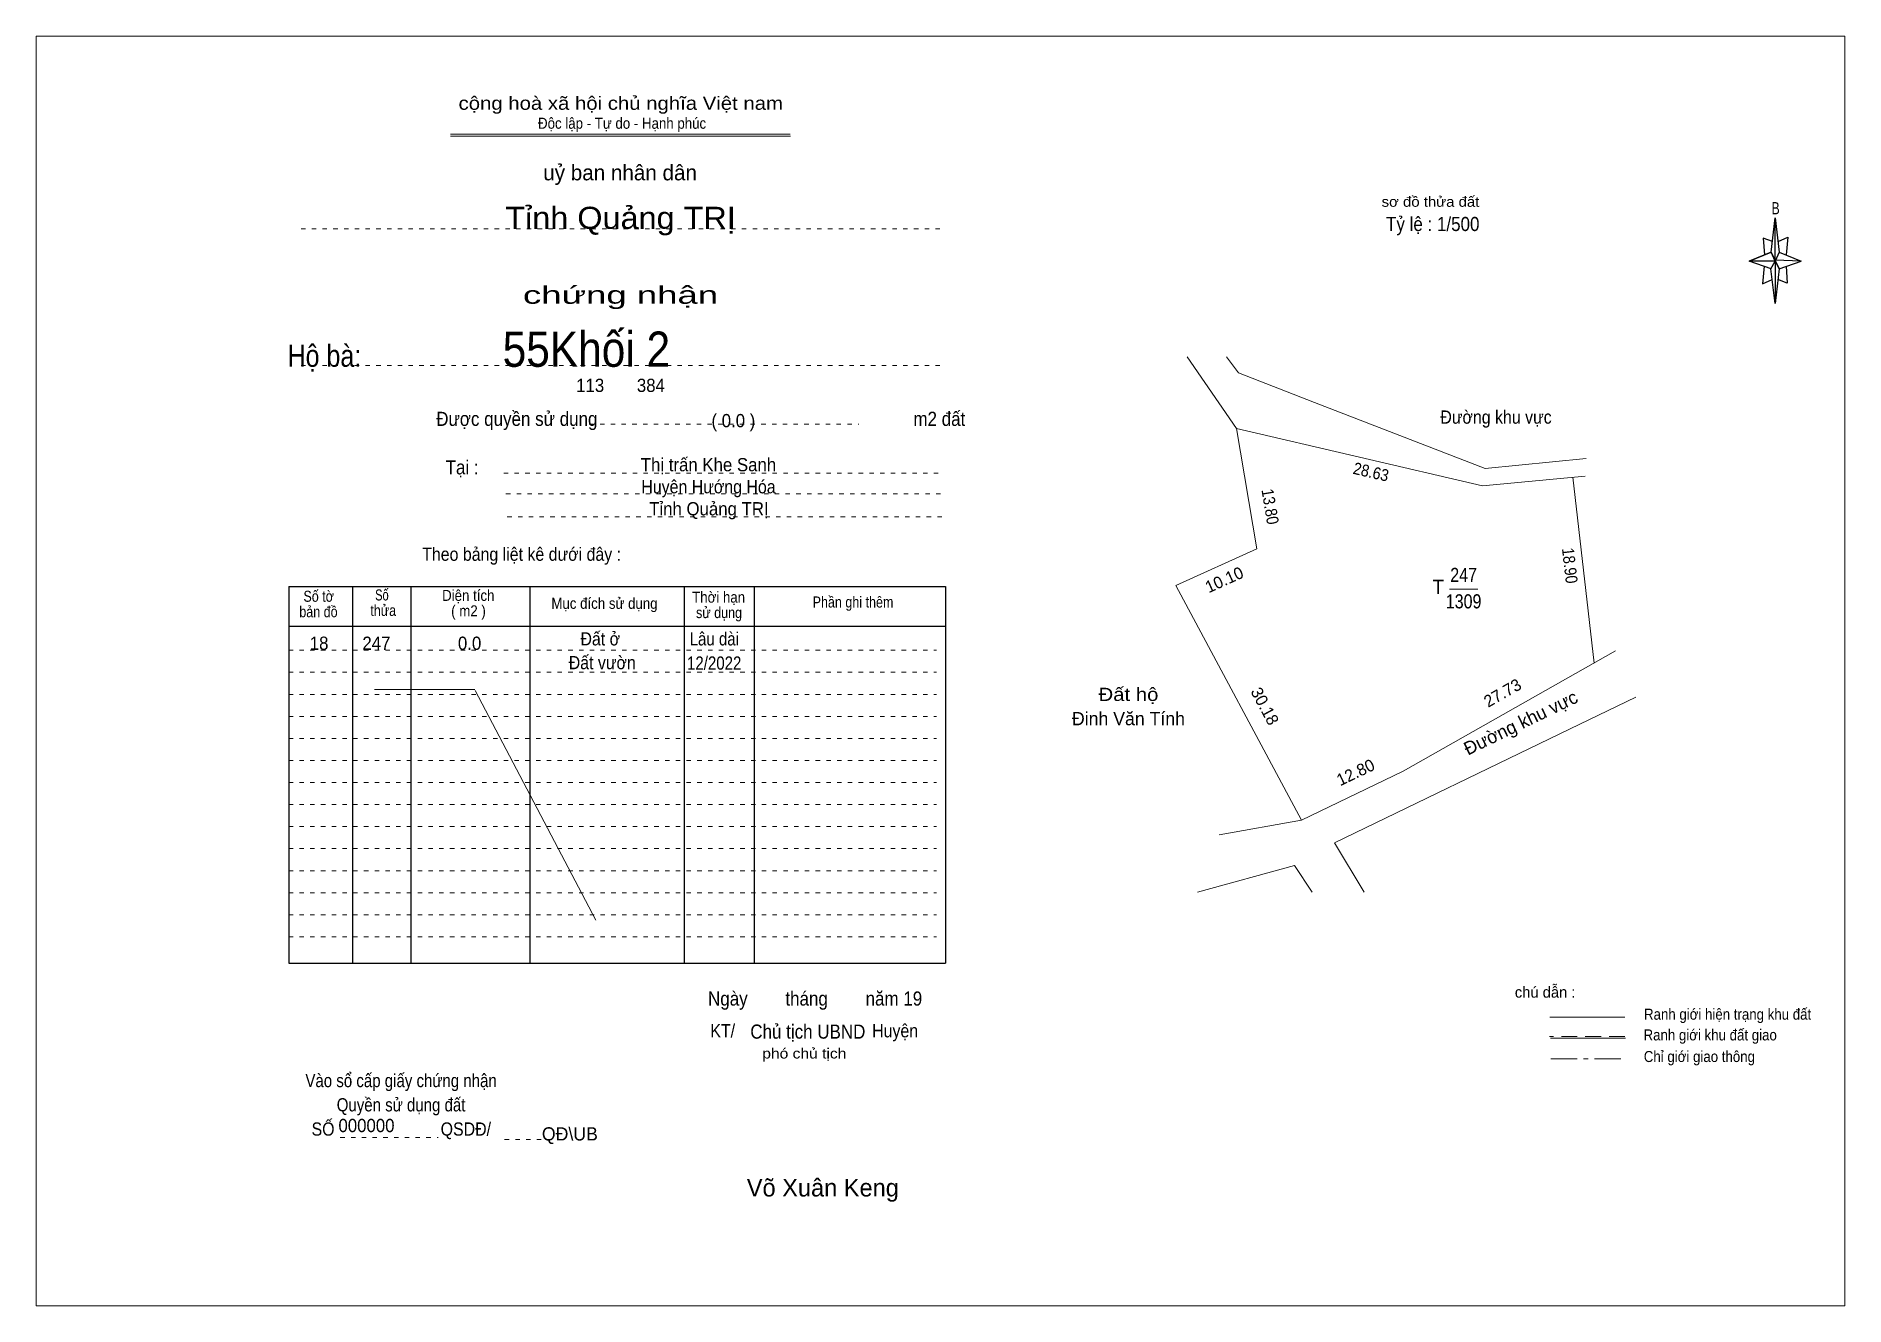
# Model space of a CAD drawing. Header units: centimetres. Extents: x -0.5 to 40.5, y 0 to 28.8.
import ezdxf
from ezdxf.enums import TextEntityAlignment as Align

# ---------------------------------------------------------------- set-up
doc = ezdxf.new("R2010")
doc.units = ezdxf.units.CM
doc.header["$LTSCALE"] = 0.12
for name, pattern in [('DOT_DASHED', [7.7, 5, -1.2, 0.3, -1.2]), ('DOTTED', [1.5, 0.3, -1.2]), ('MEDIUM_DASHED', [4.5, 3, -1.5])]:
    doc.linetypes.add(name, pattern=pattern)
for name, color, linetype, lineweight in [('1', 7, 'DOTTED', 13), ('22', 7, 'Continuous', 13), ('33', 7, 'Continuous', 13), ('50', 7, 'Continuous', 25)]:
    doc.layers.add(name, color=color, linetype=linetype, lineweight=lineweight)
doc.layers.add('34', color=7, linetype='Continuous')
doc.layers.add('51', color=7, linetype='Continuous')

msp = doc.modelspace()

# ---------------------------------------------------------------- linework, layer by layer
at = {"layer": '1', "linetype": 'Continuous'}
for p, q in [((8.91, 26.55), (16.62, 26.55)), ((8.91, 26.5), (16.63, 26.5))]:
    msp.add_line(p, q, dxfattribs=at)
at = {"layer": '1'}
for p, q in [((5.52, 24.4), (20.02, 24.4)), ((5.52, 21.3), (20.02, 21.3)), ((12.06, 19.97), (18.18, 19.97)), ((10.12, 18.86), (20.06, 18.86)), ((10.17, 18.39), (20.11, 18.39)), ((10.2, 17.87), (20.14, 17.87)), ((5.24, 14.84), (19.94, 14.84)), ((5.24, 14.34), (19.94, 14.34)), ((5.24, 13.84), (19.94, 13.84)), ((5.24, 13.34), (19.94, 13.34)), ((5.24, 12.84), (19.94, 12.84)), ((5.24, 12.34), (19.94, 12.34)), ((5.24, 11.84), (19.94, 11.84)), ((5.24, 11.34), (19.94, 11.34)), ((5.24, 10.84), (19.94, 10.84)), ((5.24, 10.34), (19.94, 10.34)), ((5.24, 9.84), (19.94, 9.84)), ((5.24, 9.34), (19.94, 9.34)), ((5.24, 8.84), (19.94, 8.84)), ((5.24, 8.34), (19.94, 8.34)), ((6.41, 3.79), (8.63, 3.79)), ((10.14, 3.74), (11.2, 3.74))]:
    msp.add_line(p, q, dxfattribs=at)
at = {"layer": '1', "linetype": 'Continuous', "lineweight": 25}
for p, q in [((5.24, 16.29), (20.14, 16.29)), ((5.24, 16.29), (5.24, 7.74)), ((6.69, 16.29), (6.69, 7.74)), ((8.01, 16.29), (8.01, 7.74)), ((10.71, 16.29), (10.71, 7.74)), ((14.21, 16.29), (14.21, 7.74)), ((15.8, 16.29), (15.8, 7.74)), ((20.14, 16.29), (20.14, 7.74)), ((5.24, 15.39), (20.14, 15.39)), ((5.24, 7.74), (20.14, 7.74))]:
    msp.add_line(p, q, dxfattribs=at)
at = {"layer": '1', "linetype": 'Continuous'}
msp.add_lwpolyline([(-0.49, -0.03), (40.55, -0.03), (40.55, 28.77), (-0.49, 28.77)], close=True, dxfattribs=at)
at = {"layer": '22'}
for p, q in [((26.75, 19.87), (25.63, 21.5)), ((26.75, 19.87), (32.33, 18.57)), ((34.38, 18.77), (34.86, 14.55)), ((34.32, 13.06), (35.81, 13.78)), ((26.35, 10.65), (28.22, 10.99))]:
    msp.add_line(p, q, dxfattribs=at)
for points in [[(28.52, 20.46), (26.79, 21.13), (26.52, 21.5)], [(34.68, 19.19), (32.39, 18.96), (28.52, 20.46)], [(26.75, 19.87), (27.21, 17.14), (25.37, 16.31), (28.22, 10.99)], [(35.35, 14.83), (30.53, 12.1), (28.22, 10.99), (25.37, 16.31), (27.21, 17.14), (26.75, 19.87), (32.33, 18.57), (34.66, 18.79)], [(35.35, 14.83), (30.53, 12.1), (28.22, 10.99)], [(29.64, 9.35), (28.97, 10.47), (34.32, 13.06)], [(28.46, 9.35), (28.06, 9.96), (25.86, 9.35)]]:
    msp.add_lwpolyline(points, dxfattribs=at)
at = {"layer": '33'}
msp.add_line((31.58, 16.23), (32.22, 16.23), dxfattribs=at)
at = {"layer": '50'}
for p, q in [((38.88, 23.87), (38.97, 24.65)), ((39.06, 23.87), (39.56, 23.67)), ((38.88, 23.49), (38.38, 23.67)), ((39.06, 23.49), (38.97, 22.71)), ((39.22, 23.55), (39.24, 23.17)), ((39.24, 23.17), (39.03, 23.25))]:
    msp.add_line(p, q, dxfattribs=at)
at = {"layer": '50', "lineweight": 13}
for p, q in [((7.19, 13.95), (9.46, 13.95)), ((9.47, 13.93), (12.21, 8.72)), ((35.56, 6.52), (33.86, 6.52)), ((35.57, 6.04), (33.87, 6.04))]:
    msp.add_line(p, q, dxfattribs=at)
at = {"layer": '50', "linetype": 'MEDIUM_DASHED', "lineweight": 13}
msp.add_line((35.56, 6.08), (33.85, 6.08), dxfattribs=at)
at = {"layer": '50', "linetype": 'DOT_DASHED', "lineweight": 13}
msp.add_line((33.88, 5.57), (35.59, 5.57), dxfattribs=at)
at = {"layer": '50'}
for points in [[(38.97, 24.65), (39.06, 23.87), (38.97, 23.67)], [(38.97, 23.67), (38.38, 23.67), (38.88, 23.87), (39.06, 23.49), (39.56, 23.67), (38.97, 23.69)], [(38.97, 23.67), (38.97, 22.71), (38.87, 23.49)]]:
    msp.add_lwpolyline(points, close=True, dxfattribs=at)
for points in [[(38.97, 23.67), (38.88, 23.87), (38.38, 23.67)], [(38.91, 24.11), (38.7, 24.19), (38.73, 23.81)], [(39.04, 24.11), (39.26, 24.21), (39.22, 23.81)], [(38.72, 23.55), (38.68, 23.15), (38.9, 23.25)], [(38.97, 23.67), (39.06, 23.49), (39.56, 23.67)]]:
    msp.add_lwpolyline(points, dxfattribs=at)

# ---------------------------------------------------------------- texts
at = {"layer": '1'}
for s, height, width, p in [('cộng hoà xã hội chủ nghĩa Việt nam', 0.3, 1.15, (12.775, 27.1)), ('Độc lập - Tự do - Hạnh phúc', 0.25, 0.9, (12.805, 26.67)), ('chứng nhận', 0.4, 1.55, (12.77, 22.7)), ('Được quyền sử dụng                                                                   m2 đất', 0.32, 0.9, (14.59, 19.93)), ('Đường khu vực', 0.3, 0.9, (32.635, 19.98)), ('Tại :', 0.32, 0.9, (9.175, 18.83)), ('Theo bảng liệt kê dưới đây :', 0.3, 0.9, (10.525, 16.87)), ('Số tờ', 0.25, 0.85, (5.92, 15.94)), ('Số ', 0.25, 0.75, (7.39, 15.97)), ('Diện tích', 0.25, 0.9, (9.315, 15.96)), ('Mục đích sử dụng', 0.25, 0.9, (12.405, 15.78)), ('Thời hạn', 0.25, 0.9, (14.995, 15.92)), ('Phần ghi thêm', 0.25, 0.85, (18.045, 15.81)), ('bản đồ', 0.25, 0.85, (5.915, 15.59)), ('thửa', 0.25, 0.85, (7.385, 15.62)), ('( m2 )', 0.25, 0.9, (9.32, 15.61)), ('sử dụng', 0.25, 0.85, (15.005, 15.57)), ('Đất hộ', 0.3, 1.15, (24.295, 13.69)), ('Ngày        tháng        năm 19', 0.32, 0.9, (17.185, 6.78)), ('Chủ tịch UBND', 0.32, 0.9, (17.02, 6.03)), ('Vào sổ cấp giấy chứng nhận', 0.3, 0.85, (7.79, 4.93)), ('Quyền sử dụng đất', 0.3, 0.85, (7.79, 4.38)), ('SỐ                        QSDĐ/', 0.3, 0.9, (7.795, 3.83))]:
    msp.add_text(s, height=height, dxfattribs=dict(at, width=width)).set_placement(p, align=Align.CENTER)
for s, height, p in [('uỷ ban nhân dân', 0.35, (12.76, 25.5)), ('Đinh Văn Tính', 0.3, (24.295, 13.14))]:
    msp.add_text(s, height=height, dxfattribs=at).set_placement(p, align=Align.CENTER)
msp.add_text('Đường khu vực', height=0.3, rotation=25.832, dxfattribs=at).set_placement((33.2596, 13.0617), align=Align.CENTER)
at = {"layer": '33'}
msp.add_text('T', height=0.32, dxfattribs=at).set_placement((31.325, 16.12), align=Align.CENTER)
at = {"layer": '33', "width": 0.85}
for s, p in [('247', (31.9, 16.39)), ('1309', (31.9, 15.79))]:
    msp.add_text(s, height=0.32, dxfattribs=at).set_placement(p, align=Align.CENTER)
at = {"layer": '34'}
for s, height, width, p in [('Tỉnh Quảng TRỊ', 0.5, 1.1, (12.77, 24.4)), ('55Khối 2', 0.8, 0.9, (11.995, 21.27)), ('Hộ bà:', 0.5, 0.85, (6.05, 21.27)), ('113       384', 0.3, 0.95, (12.77, 20.7)), ('( 0.0 )', 0.3, 0.95, (15.33, 19.9)), ('Thị trấn Khe Sanh', 0.3, 0.95, (14.765, 18.9)), ('Huyện Hướng Hóa', 0.3, 0.9, (14.765, 18.4)), ('Tỉnh Quảng TRỊ', 0.3, 0.95, (14.775, 17.9)), ('18', 0.3, 0.95, (5.93, 14.85)), ('247', 0.3, 0.95, (7.23, 14.85)), ('0.0', 0.3, 0.95, (9.345, 14.85)), ('000000', 0.3, 0.95, (7.005, 3.91))]:
    msp.add_text(s, height=height, dxfattribs=dict(at, width=width)).set_placement(p, align=Align.CENTER)
at = {"layer": '50'}
for s, height, width, p in [('sơ đồ thửa đất ', 0.23, 1.1, (31.195, 24.9)), ('B', 0.2756, 0.75, (38.98, 24.73)), ('Đất ở ', 0.3, 0.9, (12.36, 14.95)), ('Lâu dài ', 0.3, 0.85, (14.945, 14.95)), ('Đất vườn', 0.3, 0.9, (12.355, 14.41)), ('12/2022', 0.3, 0.85, (14.895, 14.4)), ('Ranh giới hiện trạng khu đất', 0.25, 0.9, (37.89, 6.46)), ('KT/                               Huyện ', 0.3, 0.9, (17.215, 6.06)), ('Ranh giới khu đất giao', 0.25, 0.9, (37.495, 5.99)), ('phó chủ tịch', 0.23, 1.15, (16.94, 5.58)), ('Chỉ giới giao thông', 0.25, 0.9, (37.25, 5.5))]:
    msp.add_text(s, height=height, dxfattribs=dict(at, width=width)).set_placement(p, align=Align.CENTER)
for s, height, p in [('chú dẫn :', 0.25, (33.75, 6.96)), ('QĐ\\UB', 0.3, (11.62, 3.72)), ('Võ Xuân Keng', 0.4, (17.36, 2.45))]:
    msp.add_text(s, height=height, dxfattribs=at).set_placement(p, align=Align.CENTER)
at = {"layer": '51', "width": 0.9}
msp.add_text('Tỷ lệ : 1/500', height=0.32, dxfattribs=at).set_placement((30.14, 24.35))
for s, height, rotation, p in [('28.63', 0.27, 346.959, (29.7695, 18.7551)), ('13.80', 0.27, 279.469, (27.3788, 18.0772)), ('18.90', 0.2698, 276.625, (34.177, 16.7456))]:
    msp.add_text(s, height=height, rotation=rotation, dxfattribs=at).set_placement(p, align=Align.CENTER)
at = {"layer": '51'}
for s, rotation, p in [('10.10', 24.331, (26.5244, 16.3174)), ('30.18', 298.195, (27.2704, 13.5088)), ('27.73', 29.56, (32.8484, 13.756)), ('12.80', 25.544, (29.5068, 11.9492))]:
    msp.add_text(s, height=0.27, rotation=rotation, dxfattribs=at).set_placement(p, align=Align.CENTER)

doc.saveas('drawing.dxf')
